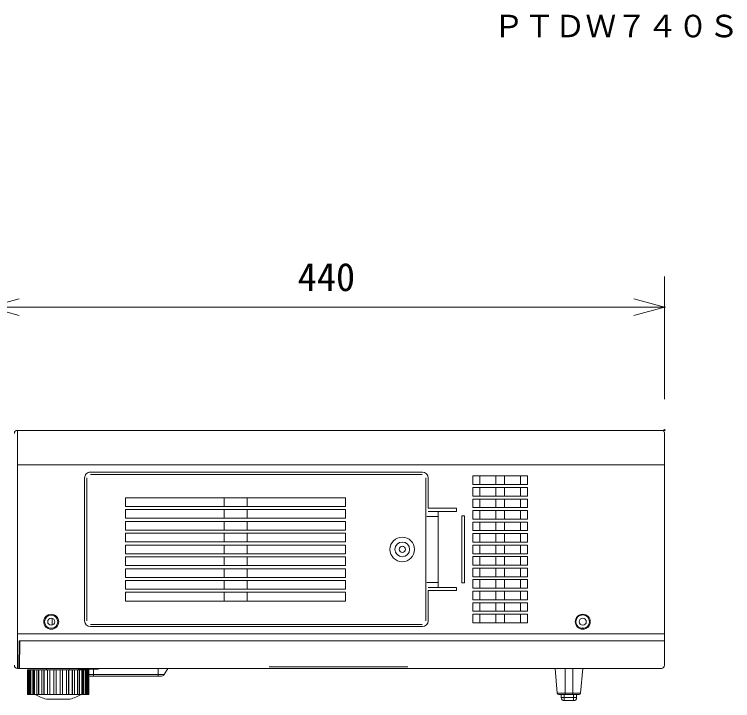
# Model space of a CAD drawing. Units: millimetres, scale not verified. Extents: x -62 to 63, y -56 to 57.
# Drawn here: x 12.94 to 59.69, y 3.78 to 48.47 of the extents above; entities that cross this region are included whole.
import ezdxf
from ezdxf.enums import TextEntityAlignment as Align

# ---------------------------------------------------------------- set-up
doc = ezdxf.new("R2010")
doc.units = ezdxf.units.MM
doc.header["$LTSCALE"] = 0.125
doc.header["$PDMODE"] = 32
doc.header["$PDSIZE"] = 0.0625
for name, color, linetype, lineweight in [('0-0_0', 7, 'Continuous', 9), ('0-3_GAIKEI', 1, 'Continuous', 18), ('0-5_SUNPO', 7, 'Continuous', 9)]:
    doc.layers.add(name, color=color, linetype=linetype, lineweight=lineweight)
doc.layers.add('0-4_TOUROKU', color=7, linetype='Continuous')
doc.layers.add('0-6_Defpoints', color=7, linetype='Continuous')
doc.styles.add('ＭＳ ゴシック', font='')
doc.styles.get('ＭＳ ゴシック').set_extended_font_data('MS Gothic')

# ---------------------------------------------------------------- blocks, each defined once
blk = doc.blocks.new('_OPEN30')
at = {"layer": '0-0_0'}
blk.add_line((0, 0), (-1, 0), dxfattribs=at)
blk.add_lwpolyline([(-1, 0.26795), (0, 0), (-1, -0.26795)], dxfattribs=at)
blk = doc.blocks.new('D4')
at = {"layer": '0-5_SUNPO'}
for p, q in [((8.1781, 26.8821), (8.1781, 34.8821)), ((52.1781, 26.8821), (52.1781, 34.8821)), ((10.1781, 32.8821), (50.1781, 32.8821))]:
    blk.add_line(p, q, dxfattribs=at)
at = {"layer": '0-6_Defpoints'}
for p in [(52.1781, 32.8821), (8.1781, 24.8821), (52.1781, 24.8821)]:
    blk.add_point(p, dxfattribs=at)
at = {"layer": '0-5_SUNPO', "xscale": 2, "yscale": 2, "rotation": 180}
blk.add_blockref('_OPEN30', (8.1781, 32.8821), dxfattribs=at)
at = {"layer": '0-5_SUNPO', "xscale": 2, "yscale": 2}
blk.add_blockref('_OPEN30', (52.1781, 32.8821), dxfattribs=at)
at = {"layer": '0-5_SUNPO', "style": 'ＭＳ ゴシック'}
blk.add_text('440', height=1.833, dxfattribs=at).set_placement((28.3031, 33.3821), align=Align.BOTTOM_LEFT)

msp = doc.modelspace()

# ---------------------------------------------------------------- linework, layer by layer
at = {"layer": '0-3_GAIKEI', "color": 7}
for p, q in [((13.1386, 21.3764), (55.1047, 21.3764)), ((13.2386, 5.8764), (13.1386, 5.8764)), ((13.2743, 5.8764), (55.0547, 5.8764)), ((13.7898, 5.7764), (13.7886, 5.7764)), ((13.7886, 5.7764), (13.7886, 4.1764)), ((13.817, 5.7764), (13.7898, 5.7764)), ((13.7898, 5.7764), (13.7898, 4.1764)), ((13.819, 5.7764), (13.817, 5.7764)), ((13.848, 5.7764), (13.819, 5.7764)), ((13.819, 5.7764), (13.819, 4.1764)), ((13.8768, 5.7764), (13.848, 5.7764)), ((13.9343, 5.7764), (13.8768, 5.7764)), ((13.991, 5.7764), (13.9343, 5.7764)), ((14.0201, 5.7764), (13.991, 5.7764)), ((14.1306, 5.7764), (14.0201, 5.7764)), ((14.2125, 5.7764), (14.1306, 5.7764)), ((14.2407, 5.7764), (14.2125, 5.7764)), ((14.3994, 5.7764), (14.2407, 5.7764)), ((14.503, 5.7764), (14.3994, 5.7764)), ((14.529, 5.7764), (14.503, 5.7764)), ((14.7288, 5.7764), (14.529, 5.7764)), ((14.8496, 5.7764), (14.7288, 5.7764)), ((14.8723, 5.7764), (14.8496, 5.7764)), ((15.1031, 5.7764), (14.8723, 5.7764)), ((15.0205, 5.8764), (15.0205, 5.7764)), ((15.1048, 5.7764), (15.1031, 5.7764)), ((15.2373, 5.7764), (15.1047, 5.7764)), ((15.2556, 5.7764), (15.2373, 5.7764)), ((15.5028, 5.7764), (15.2556, 5.7764)), ((15.5104, 5.7764), (15.5028, 5.7764)), ((15.649, 5.7764), (15.5104, 5.7764)), ((15.6623, 5.7764), (15.649, 5.7764)), ((15.915, 5.7764), (15.6623, 5.7764)), ((15.9282, 5.7764), (15.915, 5.7764)), ((16.0669, 5.7764), (15.9282, 5.7764)), ((16.0744, 5.7764), (16.0669, 5.7764)), ((16.3216, 5.7764), (16.0744, 5.7764)), ((16.34, 5.7764), (16.3216, 5.7764)), ((16.4726, 5.7764), (16.34, 5.7764)), ((16.4741, 5.7764), (16.4724, 5.7764)), ((16.705, 5.7764), (16.4741, 5.7764)), ((16.5567, 5.7764), (16.5567, 5.8764)), ((16.7276, 5.7764), (16.705, 5.7764)), ((16.8484, 5.7764), (16.7276, 5.7764)), ((17.0483, 5.7764), (16.8484, 5.7764)), ((17.0743, 5.7764), (17.0483, 5.7764)), ((17.1779, 5.7764), (17.0743, 5.7764)), ((17.3365, 5.7764), (17.1779, 5.7764)), ((17.3647, 5.7764), (17.3365, 5.7764)), ((17.4466, 5.7764), (17.3647, 5.7764)), ((17.5571, 5.7764), (17.4466, 5.7764)), ((17.5862, 5.7764), (17.5571, 5.7764)), ((17.6429, 5.7764), (17.5862, 5.7764)), ((17.7004, 5.7764), (17.6429, 5.7764)), ((17.7292, 5.7764), (17.7004, 5.7764)), ((17.7582, 5.7764), (17.7292, 5.7764)), ((17.7602, 5.7764), (17.7582, 5.7764)), ((17.7874, 5.7764), (17.7602, 5.7764)), ((17.7886, 5.7764), (17.7874, 5.7764)), ((17.7886, 4.1764), (17.7886, 5.7764)), ((48.2806, 4.2677), (48.1399, 5.8764)), ((49.7966, 4.2677), (49.9373, 5.8764)), ((13.7886, 4.1764), (13.7898, 4.1764)), ((13.7898, 4.1764), (13.817, 4.1764)), ((13.817, 4.1764), (13.819, 4.1764)), ((13.819, 4.1764), (13.848, 4.1764)), ((13.848, 4.1764), (13.8768, 4.1764)), ((13.8768, 4.1764), (13.9343, 4.1764)), ((13.9343, 4.1764), (13.991, 4.1764)), ((13.991, 4.1764), (14.0201, 4.1764)), ((14.0201, 4.1764), (14.1306, 4.1764)), ((14.1306, 4.1764), (14.2125, 4.1764)), ((14.2125, 4.1764), (14.2407, 4.1764)), ((14.2407, 4.1764), (14.3994, 4.1764)), ((14.3994, 4.1764), (14.503, 4.1764)), ((14.503, 4.1764), (14.529, 4.1764)), ((14.529, 4.1764), (14.7288, 4.1764)), ((14.7288, 4.1764), (14.8496, 4.1764)), ((14.8496, 4.1764), (14.8723, 4.1764)), ((14.8723, 4.1764), (15.1031, 4.1764)), ((15.7886, 3.8764), (15.0205, 3.8764)), ((15.1047, 4.1764), (15.2373, 4.1764)), ((15.2373, 4.1764), (15.2556, 4.1764)), ((15.2556, 4.1764), (15.5028, 4.1764)), ((15.5028, 4.1764), (15.5104, 4.1764)), ((15.5104, 4.1764), (15.649, 4.1764)), ((15.649, 4.1764), (15.6623, 4.1764)), ((15.6623, 4.1764), (15.915, 4.1764)), ((16.5567, 3.8764), (15.7886, 3.8764)), ((15.915, 4.1764), (15.9282, 4.1764)), ((15.9282, 4.1764), (16.0669, 4.1764)), ((16.0669, 4.1764), (16.0744, 4.1764)), ((16.0744, 4.1764), (16.3216, 4.1764)), ((16.3216, 4.1764), (16.34, 4.1764)), ((16.34, 4.1764), (16.4726, 4.1764)), ((16.4724, 4.1764), (16.4741, 4.1764)), ((16.4741, 4.1764), (16.705, 4.1764)), ((16.705, 4.1764), (16.7276, 4.1764)), ((16.7276, 4.1764), (16.8484, 4.1764)), ((16.8484, 4.1764), (17.0483, 4.1764)), ((17.0483, 4.1764), (17.0743, 4.1764)), ((17.0743, 4.1764), (17.1779, 4.1764)), ((17.1779, 4.1764), (17.3365, 4.1764)), ((17.3365, 4.1764), (17.3647, 4.1764)), ((17.3647, 4.1764), (17.4466, 4.1764)), ((17.4466, 4.1764), (17.5571, 4.1764)), ((17.5571, 4.1764), (17.5862, 4.1764)), ((17.5862, 4.1764), (17.6429, 4.1764)), ((17.6429, 4.1764), (17.7004, 4.1764)), ((17.7004, 4.1764), (17.7292, 4.1764)), ((17.7292, 4.1764), (17.7582, 4.1764)), ((17.7582, 4.1764), (17.7602, 4.1764)), ((17.7602, 4.1764), (17.7874, 4.1764)), ((17.7874, 4.1764), (17.7886, 4.1764)), ((48.5386, 3.9764), (48.5386, 4.1764)), ((49.3386, 3.7764), (48.7386, 3.7764)), ((49.5386, 4.1764), (49.5386, 3.9764))]:
    msp.add_line(p, q, dxfattribs=at)
at = {"layer": '0-3_GAIKEI'}
for p, q in [((13.1386, 21.3764), (13.1386, 5.8764)), ((13.1386, 19.1364), (55.2547, 19.1364)), ((17.5098, 8.9764), (17.5098, 18.2764)), ((17.6518, 18.2764), (17.6518, 8.9764)), ((17.8886, 18.6552), (39.4986, 18.6552)), ((39.4886, 18.5132), (17.8886, 18.5132)), ((39.7254, 8.9764), (39.7254, 18.2764)), ((39.8774, 18.2764), (39.8774, 16.3021)), ((42.7755, 17.8461), (42.7755, 18.4061)), ((42.7756, 18.4061), (46.3468, 18.4061)), ((43.242, 18.4045), (43.242, 17.8445)), ((44.2772, 17.8461), (44.2772, 18.4061)), ((44.8452, 18.4061), (44.8452, 17.8461)), ((45.8804, 18.4045), (45.8804, 17.8445)), ((46.3468, 18.4061), (46.3468, 17.8461)), ((46.3468, 17.8461), (42.7756, 17.8461)), ((42.7755, 17.0961), (42.7755, 17.6561)), ((42.7756, 17.6561), (46.3468, 17.6561)), ((43.242, 17.6545), (43.242, 17.0945)), ((44.2772, 17.0961), (44.2772, 17.6561)), ((44.8452, 17.6561), (44.8452, 17.0961)), ((45.8804, 17.6545), (45.8804, 17.0945)), ((46.3468, 17.6561), (46.3468, 17.0961)), ((20.1774, 16.4223), (20.1774, 16.9905)), ((20.1774, 16.9905), (34.4998, 16.9905)), ((26.5918, 16.4223), (26.5918, 16.9905)), ((28.089, 16.4223), (28.089, 16.9905)), ((34.4998, 16.9905), (34.4998, 16.4223)), ((46.3468, 17.0961), (42.7755, 17.0961)), ((42.7755, 16.3461), (42.7755, 16.9061)), ((42.7755, 16.9061), (46.3468, 16.9061)), ((43.242, 16.9045), (43.242, 16.3445)), ((44.2772, 16.3461), (44.2772, 16.9061)), ((44.8452, 16.9061), (44.8452, 16.3461)), ((45.8804, 16.9045), (45.8804, 16.3445)), ((46.3468, 16.9061), (46.3468, 16.3461)), ((34.4998, 16.4223), (20.1774, 16.4223)), ((20.1774, 15.6523), (20.1774, 16.2205)), ((20.1774, 16.2205), (34.4998, 16.2205)), ((26.5918, 15.6523), (26.5918, 16.2205)), ((28.089, 15.6523), (28.089, 16.2205)), ((34.4998, 16.2205), (34.4998, 15.6523)), ((39.8774, 16.3021), (41.7262, 16.3021)), ((40.5191, 15.7738), (40.5191, 16.0736)), ((46.3468, 16.3461), (42.7755, 16.3461)), ((42.7755, 15.5961), (42.7755, 16.1561)), ((42.7755, 16.1561), (46.3468, 16.1561)), ((43.242, 16.1545), (43.242, 15.5945)), ((44.2772, 15.5961), (44.2772, 16.1561)), ((44.8452, 16.1561), (44.8452, 15.5961)), ((45.8804, 16.1545), (45.8804, 15.5945)), ((46.3468, 16.1561), (46.3468, 15.5961)), ((34.4998, 15.6523), (20.1774, 15.6523)), ((20.1774, 14.8823), (20.1774, 15.4505)), ((20.1774, 15.4505), (34.4998, 15.4505)), ((26.5918, 14.8823), (26.5918, 15.4505)), ((28.089, 14.8823), (28.089, 15.4505)), ((34.4998, 15.4505), (34.4998, 14.8823)), ((42.0561, 11.4462), (42.0561, 15.8066)), ((42.0561, 15.8066), (42.2482, 15.8066)), ((42.2482, 15.8066), (42.2482, 11.4462)), ((46.3468, 15.5961), (42.7755, 15.5961)), ((42.7755, 14.8461), (42.7755, 15.4061)), ((42.7755, 15.4061), (46.3468, 15.4061)), ((43.242, 15.4045), (43.242, 14.8445)), ((44.2772, 14.8461), (44.2772, 15.4061)), ((44.8452, 15.4061), (44.8452, 14.8461)), ((45.8804, 15.4045), (45.8804, 14.8445)), ((46.3468, 15.4061), (46.3468, 14.8461)), ((34.4998, 14.8823), (20.1774, 14.8823)), ((20.1774, 14.1123), (20.1774, 14.6805)), ((20.1774, 14.6805), (34.4998, 14.6805)), ((26.5918, 14.1123), (26.5918, 14.6805)), ((28.089, 14.1123), (28.089, 14.6805)), ((34.4998, 14.6805), (34.4998, 14.1123)), ((46.3468, 14.8461), (42.7755, 14.8461)), ((42.7755, 14.0961), (42.7755, 14.6561)), ((42.7755, 14.6561), (46.3468, 14.6561)), ((43.242, 14.6545), (43.242, 14.0945)), ((44.2772, 14.0961), (44.2772, 14.6561)), ((44.8452, 14.6561), (44.8452, 14.0961)), ((45.8804, 14.6545), (45.8804, 14.0945)), ((46.3468, 14.6561), (46.3468, 14.0961)), ((34.4998, 14.1123), (20.1774, 14.1123)), ((46.3468, 14.0961), (42.7755, 14.0961)), ((20.1774, 13.3423), (20.1774, 13.9105)), ((20.1774, 13.9105), (34.4998, 13.9105)), ((26.5918, 13.3423), (26.5918, 13.9105)), ((28.089, 13.3423), (28.089, 13.9105)), ((34.4998, 13.9105), (34.4998, 13.3423)), ((42.7755, 13.3461), (42.7755, 13.9061)), ((42.7755, 13.9061), (46.3468, 13.9061)), ((43.242, 13.9045), (43.242, 13.3445)), ((44.2772, 13.3461), (44.2772, 13.9061)), ((44.8452, 13.9061), (44.8452, 13.3461)), ((45.8804, 13.9045), (45.8804, 13.3445)), ((46.3468, 13.9061), (46.3468, 13.3461)), ((34.4998, 13.3423), (20.1774, 13.3423)), ((20.1774, 12.5723), (20.1774, 13.1405)), ((20.1774, 13.1405), (34.4998, 13.1405)), ((26.5918, 12.5723), (26.5918, 13.1405)), ((28.089, 12.5723), (28.089, 13.1405)), ((34.4998, 13.1405), (34.4998, 12.5723)), ((46.3468, 13.3461), (42.7755, 13.3461)), ((42.7755, 12.5961), (42.7755, 13.1561)), ((42.7755, 13.1561), (46.3468, 13.1561)), ((43.242, 13.1545), (43.242, 12.5945)), ((44.2772, 12.5961), (44.2772, 13.1561)), ((44.8452, 13.1561), (44.8452, 12.5961)), ((45.8804, 13.1545), (45.8804, 12.5945)), ((46.3468, 13.1561), (46.3468, 12.5961)), ((34.4998, 12.5723), (20.1774, 12.5723)), ((20.1774, 11.8023), (20.1774, 12.3705)), ((20.1774, 12.3705), (34.4998, 12.3705)), ((26.5918, 11.8023), (26.5918, 12.3705)), ((28.089, 11.8023), (28.089, 12.3705)), ((34.4998, 12.3705), (34.4998, 11.8023)), ((46.3468, 12.5961), (42.7755, 12.5961)), ((42.7755, 11.8461), (42.7755, 12.4061)), ((42.7755, 12.4061), (46.3468, 12.4061)), ((43.242, 12.4045), (43.242, 11.8445)), ((44.2772, 11.8461), (44.2772, 12.4061)), ((44.8452, 12.4061), (44.8452, 11.8461)), ((45.8804, 12.4045), (45.8804, 11.8445)), ((46.3468, 12.4061), (46.3468, 11.8461)), ((34.4998, 11.8023), (20.1774, 11.8023)), ((46.3468, 11.8461), (42.7755, 11.8461)), ((20.1774, 11.0323), (20.1774, 11.6005)), ((20.1774, 11.6005), (34.4998, 11.6005)), ((26.5918, 11.0323), (26.5918, 11.6005)), ((28.089, 11.0323), (28.089, 11.6005)), ((34.4998, 11.6005), (34.4998, 11.0323)), ((40.5191, 11.479), (39.7886, 11.479)), ((40.5191, 11.1791), (40.5191, 11.479)), ((42.0561, 11.4462), (42.2482, 11.4462)), ((42.7755, 11.0961), (42.7755, 11.6561)), ((42.7755, 11.6561), (46.3468, 11.6561)), ((43.242, 11.6545), (43.242, 11.0945)), ((44.2772, 11.0961), (44.2772, 11.6561)), ((44.8452, 11.6561), (44.8452, 11.0961)), ((45.8804, 11.6545), (45.8804, 11.0945)), ((46.3468, 11.6561), (46.3468, 11.0961)), ((34.4998, 11.0323), (20.1774, 11.0323)), ((20.1774, 10.2623), (20.1774, 10.8305)), ((20.1774, 10.8305), (34.4998, 10.8305)), ((26.5918, 10.2623), (26.5918, 10.8305)), ((28.089, 10.2623), (28.089, 10.8305)), ((34.4998, 10.8305), (34.4998, 10.2623)), ((41.7262, 11.1506), (39.8723, 11.1506)), ((39.8774, 10.9507), (39.8774, 8.9764)), ((41.7262, 10.9507), (39.8774, 10.9507)), ((41.7262, 11.1506), (41.7262, 10.9507)), ((46.3468, 11.0961), (42.7755, 11.0961)), ((42.7755, 10.3461), (42.7755, 10.9061)), ((42.7755, 10.9061), (46.3468, 10.9061)), ((43.242, 10.9045), (43.242, 10.3445)), ((44.2772, 10.3461), (44.2772, 10.9061)), ((44.8452, 10.9061), (44.8452, 10.3461)), ((45.8804, 10.9045), (45.8804, 10.3445)), ((34.4998, 10.2623), (20.1774, 10.2623)), ((43.242, 10.1545), (43.242, 9.5945)), ((44.2772, 9.5961), (44.2772, 10.1561)), ((44.8452, 10.1561), (44.8452, 9.5961)), ((45.8804, 10.1545), (45.8804, 9.5945)), ((43.242, 9.4045), (43.242, 8.8445)), ((44.2772, 8.8461), (44.2772, 9.4061)), ((44.8452, 9.4061), (44.8452, 8.8461)), ((45.8804, 9.4045), (45.8804, 8.8445)), ((15.3886, 9.134), (15.3886, 8.6919)), ((17.8886, 8.7396), (39.4886, 8.7396)), ((39.4986, 8.5976), (17.8886, 8.5976)), ((13.1386, 8.1164), (55.2547, 8.1164)), ((13.2386, 5.8764), (13.2543, 7.6764)), ((13.2543, 7.6764), (55.2547, 7.6764)), ((13.29, 7.6764), (13.2743, 5.8764)), ((13.817, 5.7764), (13.817, 4.1764)), ((13.848, 5.7764), (13.848, 4.1764)), ((13.8768, 5.7764), (13.8768, 4.1764)), ((13.9343, 5.7764), (13.9343, 4.1764)), ((13.991, 5.7764), (13.991, 4.1764)), ((14.0201, 5.7764), (14.0201, 4.1764)), ((14.1306, 5.7764), (14.1306, 4.1764)), ((14.2125, 5.7764), (14.2125, 4.1764)), ((14.2407, 5.7764), (14.2407, 4.1764)), ((14.3994, 5.7764), (14.3994, 4.1764)), ((14.503, 5.7764), (14.503, 4.1764)), ((14.529, 5.7764), (14.529, 4.1764)), ((14.7288, 5.7764), (14.7288, 4.1764)), ((14.8496, 5.7764), (14.8496, 4.1764)), ((14.8723, 5.7764), (14.8723, 4.1764)), ((15.1047, 5.7764), (15.1047, 4.1764)), ((15.2373, 5.7764), (15.2373, 4.1764)), ((15.2556, 5.7764), (15.2556, 4.1764)), ((15.5028, 5.7764), (15.5028, 4.1764)), ((15.5104, 5.7764), (15.5104, 4.1764)), ((15.649, 5.7764), (15.649, 4.1764)), ((15.6623, 5.7764), (15.6623, 4.1764)), ((15.915, 5.7764), (15.915, 4.1764)), ((15.9282, 5.7764), (15.9282, 4.1764)), ((16.0669, 5.7764), (16.0669, 4.1764)), ((16.0744, 5.7764), (16.0744, 4.1764)), ((16.3216, 5.7764), (16.3216, 4.1764)), ((16.34, 5.7764), (16.34, 4.1764)), ((16.4726, 5.7764), (16.4726, 4.1764)), ((16.4741, 5.7764), (16.4741, 4.1764)), ((16.705, 5.7764), (16.705, 4.1764)), ((16.7276, 5.7764), (16.7276, 4.1764)), ((16.8484, 5.7764), (16.8484, 4.1764)), ((17.0483, 5.7764), (17.0483, 4.1764)), ((17.0557, 5.8764), (17.0557, 5.8564)), ((17.0743, 5.7764), (17.0743, 4.1764)), ((18.4257, 5.8264), (17.0857, 5.8264)), ((17.1779, 5.7764), (17.1779, 4.1764)), ((17.3365, 5.7764), (17.3365, 4.1764)), ((17.3647, 5.7764), (17.3647, 4.1764)), ((17.4466, 5.7764), (17.4466, 4.1764)), ((17.5268, 5.7764), (17.4979, 5.8264)), ((17.5571, 5.7764), (17.5571, 4.1764)), ((17.5862, 5.7764), (17.5862, 4.1764)), ((17.6429, 5.7764), (17.6429, 4.1764)), ((17.7004, 5.7764), (17.7004, 4.1764)), ((17.7292, 5.7764), (17.7292, 4.1764)), ((17.7582, 5.7764), (17.7582, 4.1764)), ((17.7602, 5.7764), (17.7602, 4.1764)), ((18.0986, 5.4764), (18.0986, 5.8264)), ((18.4557, 5.8564), (18.4557, 5.8764)), ((22.2986, 5.4764), (22.2986, 5.8764)), ((22.6972, 5.4764), (22.9281, 5.8764)), ((29.5335, 5.9833), (38.5437, 5.9833)), ((49.2886, 4.2677), (49.2886, 5.8764)), ((17.7886, 5.4764), (18.0986, 5.4764)), ((18.0986, 5.4764), (18.0986, 5.3764)), ((22.2986, 5.4764), (22.2986, 5.3764)), ((48.5386, 3.9764), (48.7386, 3.9764)), ((48.7386, 3.9764), (48.7386, 3.7764)), ((49.3386, 3.9764), (49.5386, 3.9764)), ((49.3386, 3.7764), (49.3386, 3.9764))]:
    msp.add_line(p, q, dxfattribs=at)
at = {"layer": '0-3_GAIKEI', "color": 7}
for points in [[(55.2547, 21.2264), (55.2547, 19.1364), (55.2547, 6.0764)], [(49.697, 4.1764), (49.2886, 4.1764), (48.7886, 4.1764), (48.3802, 4.1764)]]:
    msp.add_lwpolyline(points, dxfattribs=at)
at = {"layer": '0-3_GAIKEI'}
for points in [[(39.8723, 16.1022), (41.7262, 16.1022), (41.7262, 16.3021)], [(39.7886, 15.7738), (40.5191, 15.7738), (40.5191, 11.479)], [(46.3468, 10.9061), (46.3468, 10.3461), (42.7755, 10.3461)], [(48.2806, 4.2677), (48.7886, 4.2677), (48.7886, 5.8764)], [(22.524, 5.3764), (22.2986, 5.3764), (18.0986, 5.3764), (17.8732, 5.3764)], [(18.0986, 5.4764), (22.2986, 5.4764), (22.6972, 5.4764)], [(48.7886, 4.1764), (48.7886, 4.2677), (49.2886, 4.2677)], [(49.2886, 4.1764), (49.2886, 4.2677), (49.7966, 4.2677)], [(48.7386, 4.1764), (48.7386, 3.9764), (49.3386, 3.9764), (49.3386, 4.1764)]]:
    msp.add_lwpolyline(points, dxfattribs=at)
for points in [[(42.7755, 9.5961), (42.7755, 10.1561), (46.3468, 10.1561), (46.3468, 9.5961)], [(42.7755, 8.8461), (42.7755, 9.4061), (46.3468, 9.4061), (46.3468, 8.8461)]]:
    msp.add_lwpolyline(points, close=True, dxfattribs=at)
for centre, radius in [((38.1886, 13.6264), 0.8), ((38.1886, 13.6264), 0.4799), ((38.1886, 13.6264), 0.2055), ((38.1886, 13.6264), 0.2029), ((15.3386, 8.9164), 0.4905), ((49.9386, 8.9164), 0.4905), ((49.9386, 8.9164), 0.4406), ((15.3386, 8.9164), 0.43), ((15.3386, 8.9164), 0.23), ((49.9386, 8.9164), 0.23)]:
    msp.add_circle(centre, radius, dxfattribs=at)
at = {"layer": '0-3_GAIKEI', "color": 7}
for centre, radius, start, end in [((13.1386, 21.1764), 0.2, 89.99996, 180), ((55.1047, 21.2264), 0.15, 359.99998, 89.99996), ((13.1386, 6.0764), 0.2, 180, 269.99998), ((55.0547, 6.0764), 0.2, 270, 359.99998), ((48.3802, 4.2764), 0.1, 184.99997, 269.99998), ((49.697, 4.2764), 0.1, 270, 354.99996), ((15.7886, 6.7764), 3, 240.07354, 255.16487), ((15.7886, 6.7764), 3, 284.83513, 299.92646), ((48.7386, 3.9764), 0.2, 180, 269.99998), ((49.3386, 3.9764), 0.2, 270, 359.99998)]:
    msp.add_arc(centre, radius, start, end, dxfattribs=at)
at = {"layer": '0-3_GAIKEI'}
for centre, radius, start, end in [((17.8886, 18.2764), 0.3788, 89.99996, 180), ((39.4986, 18.2764), 0.3788, 359.99998, 89.99996), ((17.8886, 8.9764), 0.3788, 180, 269.99998), ((39.4986, 8.9764), 0.3788, 270, 359.99998), ((17.8732, 5.5764), 0.2, 244.4977, 269.99998), ((22.524, 5.5764), 0.2, 270, 329.99999)]:
    msp.add_arc(centre, radius, start, end, dxfattribs=at)
msp.add_point((49.9386, 8.4758), dxfattribs=at)

# ---------------------------------------------------------------- block references
at = {"layer": '0-5_SUNPO'}
msp.add_blockref('D4', (3.0766, -3.4819), dxfattribs=at)

# ---------------------------------------------------------------- texts
at = {"layer": '0-4_TOUROKU', "style": 'ＭＳ ゴシック'}
msp.add_text('ＰＴＤＷ７４０Ｓ', height=1.466, dxfattribs=at).set_placement((44.1175, 46.536), align=Align.BOTTOM_LEFT)

doc.saveas('drawing.dxf')
